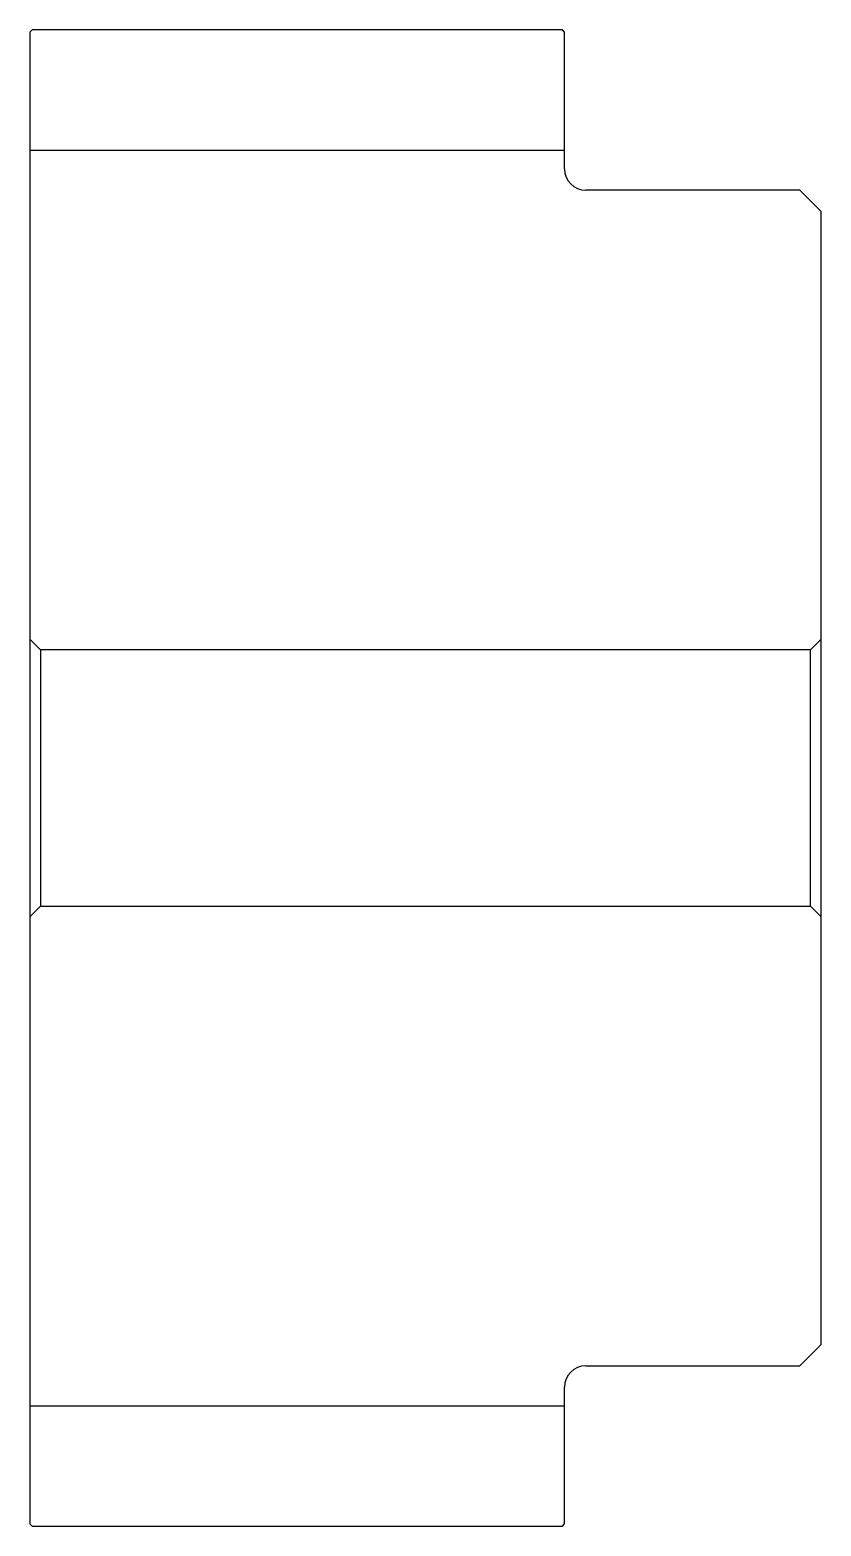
# Model space of a CAD drawing. Header units: metres. Extents: x 162 to 199, y 128 to 198.
import ezdxf

# ---------------------------------------------------------------- set-up
doc = ezdxf.new("R2010")
doc.units = ezdxf.units.M

msp = doc.modelspace()

# ---------------------------------------------------------------- linework, layer by layer
at = {"color": 4}
for p, q in [((162, 192.375), (187, 192.375)), ((198.5, 169), (199, 169.5)), ((162.5, 169), (162.5, 157)), ((198.5, 157), (199, 156.5)), ((162, 133.625), (187, 133.625))]:
    msp.add_line(p, q, dxfattribs=at)
for points in [[(187, 191.5), (187, 197.899994), (186.899994, 198), (162.100006, 198), (162, 197.899994), (162, 156.5)], [(188, 135.5), (198, 135.5), (199, 136.5), (199, 189.5), (198, 190.5), (188, 190.5)], [(162, 156.5), (162.5, 157), (198.5, 157), (198.5, 169), (162.5, 169), (162, 169.5)], [(162, 156.5), (162, 128.100006), (162.100006, 128), (186.899994, 128), (187, 128.100006), (187, 134.5)]]:
    msp.add_lwpolyline(points, dxfattribs=at)
for centre, start, end in [((188, 191.5), 180, 270), ((188, 134.5), 90, 180)]:
    msp.add_arc(centre, 1, start, end, dxfattribs=at)

doc.saveas('drawing.dxf')
